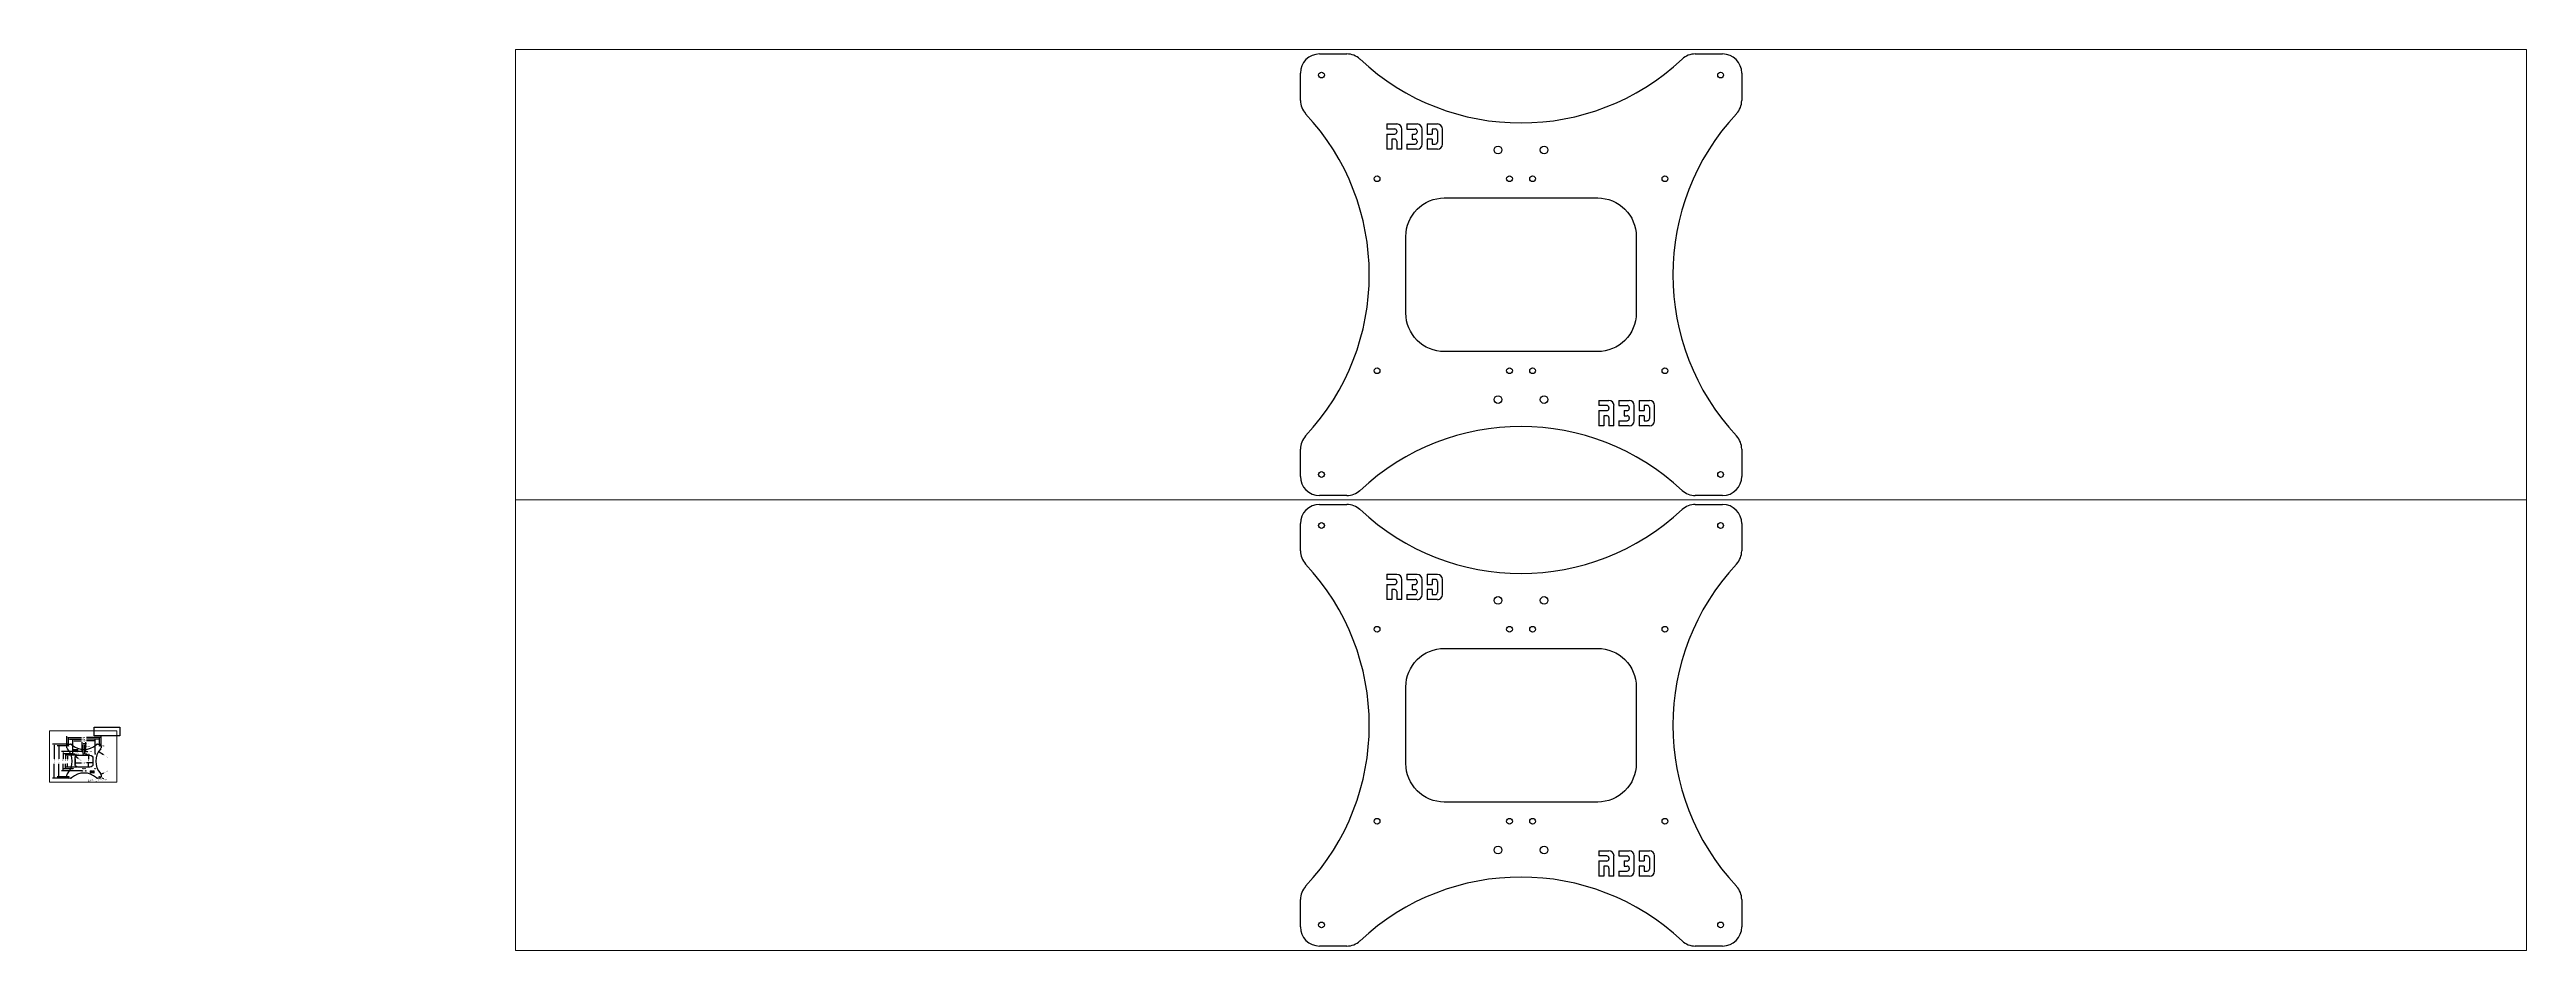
# Paper-space layout 'Sheet1' of a CAD drawing. Header units: millimetres. Extents: x 1 to 310, y -20 to 92.
# The model-space entities are those that its viewports show. They can reach past a viewport. Long polylines and large blocks are cut down to what shows.
import ezdxf

# ---------------------------------------------------------------- set-up
doc = ezdxf.new("R2010")
doc.units = ezdxf.units.MM
doc.header["$MEASUREMENT"] = 0
doc.header["$PDSIZE"] = -5
doc.styles.get("Standard").update_dxf_attribs({"font": 'arial.ttf', "height": 0.1})
doc.dimstyles.get("Standard").update_dxf_attribs({"dimtxt": 0.18, "dimasz": 0.1, "dimexe": 0.18, "dimexo": 0.0625, "dimgap": 0.09, "dimtad": 0, "dimdec": 0, "dimzin": 0, "dimdsep": 46, "dimtxsty": 'Standard', "dimcen": 0, "dimadec": 0, "dimazin": 0, "dimtfac": 1, "dimtdec": 4, "dimtofl": 0, "dimtmove": 0, "dimatfit": 3, "dimfxl": 1, "dimtolj": 1, "dimtzin": 0, "dimarcsym": 0})
picture_1 = doc.add_image_def('image1.png', size_in_pixel=(286, 97))

# ---------------------------------------------------------------- blocks, each defined once
blk = doc.blocks.new('*D43')
at = {"color": 0, "lineweight": -2}
for p, q in [((3.34, 5.53), (1.44, 5.53)), ((1.62, 5.43), (1.62, 3.72)), ((1.62, 1.38), (1.62, 3.09)), ((3.34, 1.28), (1.44, 1.28))]:
    blk.add_line(p, q, dxfattribs=at)
at = {"color": 0}
for points in [[(1.64, 5.43), (1.6, 5.43), (1.62, 5.53)], [(1.6, 1.38), (1.64, 1.38), (1.62, 1.28)]]:
    blk.add_solid(points, dxfattribs=at)
at = {"layer": 'Defpoints', "color": 0}
for p in [(3.41, 5.53), (1.62, 1.28), (3.41, 1.28)]:
    blk.add_point(p, dxfattribs=at)
at = {"color": 0, "insert": (1.62, 3.41), "char_height": 0.1, "attachment_point": 5, "rotation": 90}
blk.add_mtext('\\A1;230mm', dxfattribs=at)
blk = doc.blocks.new('*D44')
at = {"color": 0, "lineweight": -2}
for p, q in [((3.36, 5.33), (2.02, 5.33)), ((2.2, 5.23), (2.2, 3.72)), ((2.2, 1.58), (2.2, 3.09)), ((3.36, 1.48), (2.02, 1.48))]:
    blk.add_line(p, q, dxfattribs=at)
at = {"color": 0}
for points in [[(2.21, 5.23), (2.18, 5.23), (2.2, 5.33)], [(2.18, 1.58), (2.21, 1.58), (2.2, 1.48)]]:
    blk.add_solid(points, dxfattribs=at)
at = {"layer": 'Defpoints', "color": 0}
for p in [(3.42, 5.33), (2.2, 1.48), (3.42, 1.48)]:
    blk.add_point(p, dxfattribs=at)
at = {"color": 0, "insert": (2.2, 3.41), "char_height": 0.1, "attachment_point": 5, "rotation": 90}
blk.add_mtext('\\A1;208mm', dxfattribs=at)
blk = doc.blocks.new('*D45')
at = {"color": 0, "lineweight": -2}
for p, q in [((5.06, 4.61), (2.55, 4.61)), ((2.73, 4.51), (2.73, 3.72)), ((2.73, 2.3), (2.73, 3.1)), ((5.06, 2.2), (2.55, 2.2))]:
    blk.add_line(p, q, dxfattribs=at)
at = {"color": 0}
for points in [[(2.75, 4.51), (2.72, 4.51), (2.73, 4.61)], [(2.72, 2.3), (2.75, 2.3), (2.73, 2.2)]]:
    blk.add_solid(points, dxfattribs=at)
at = {"layer": 'Defpoints', "color": 0}
for p in [(5.13, 4.61), (2.73, 2.2), (5.13, 2.2)]:
    blk.add_point(p, dxfattribs=at)
at = {"color": 0, "insert": (2.73, 3.41), "char_height": 0.1, "attachment_point": 5, "rotation": 90}
blk.add_mtext('\\A1;130mm', dxfattribs=at)
blk = doc.blocks.new('*D46')
at = {"color": 0, "lineweight": -2}
for p, q in [((3.9, 4.33), (2.84, 4.33)), ((3.02, 4.23), (3.02, 3.72)), ((3.02, 2.58), (3.02, 3.1)), ((3.9, 2.48), (2.84, 2.48))]:
    blk.add_line(p, q, dxfattribs=at)
at = {"color": 0}
for points in [[(3.03, 4.23), (3, 4.23), (3.02, 4.33)], [(3, 2.58), (3.03, 2.58), (3.02, 2.48)]]:
    blk.add_solid(points, dxfattribs=at)
at = {"layer": 'Defpoints', "color": 0}
for p in [(3.96, 4.33), (3.02, 2.48), (3.96, 2.48)]:
    blk.add_point(p, dxfattribs=at)
at = {"color": 0, "insert": (3.02, 3.41), "char_height": 0.1, "attachment_point": 5, "rotation": 90}
blk.add_mtext('\\A1;100mm', dxfattribs=at)
blk = doc.blocks.new('*D47')
at = {"color": 0, "lineweight": -2}
for p, q in [((4.55, 4.15), (3.12, 4.15)), ((3.3, 4.05), (3.3, 3.68)), ((3.3, 2.77), (3.3, 3.13)), ((4.55, 2.67), (3.12, 2.67))]:
    blk.add_line(p, q, dxfattribs=at)
at = {"color": 0}
for points in [[(3.31, 4.05), (3.28, 4.05), (3.3, 4.15)], [(3.28, 2.77), (3.31, 2.77), (3.3, 2.67)]]:
    blk.add_solid(points, dxfattribs=at)
at = {"layer": 'Defpoints', "color": 0}
for p in [(4.61, 4.15), (3.3, 2.67), (4.61, 2.67)]:
    blk.add_point(p, dxfattribs=at)
at = {"color": 0, "insert": (3.3, 3.41), "char_height": 0.1, "attachment_point": 5, "rotation": 90}
blk.add_mtext('\\A1;80mm', dxfattribs=at)
blk = doc.blocks.new('*D48')
at = {"color": 0, "lineweight": -2}
for p, q in [((3.22, 5.41), (3.22, 6.55)), ((3.32, 6.37), (5.03, 6.37)), ((7.37, 6.37), (5.66, 6.37)), ((7.47, 5.41), (7.47, 6.55))]:
    blk.add_line(p, q, dxfattribs=at)
at = {"color": 0}
for points in [[(3.32, 6.38), (3.32, 6.35), (3.22, 6.37)], [(7.37, 6.35), (7.37, 6.38), (7.47, 6.37)]]:
    blk.add_solid(points, dxfattribs=at)
at = {"layer": 'Defpoints', "color": 0}
for p in [(7.47, 6.37), (3.22, 5.35), (7.47, 5.35)]:
    blk.add_point(p, dxfattribs=at)
at = {"color": 0, "insert": (5.35, 6.37), "char_height": 0.1, "attachment_point": 5}
blk.add_mtext('\\A1;230mm', dxfattribs=at)
blk = doc.blocks.new('*D49')
at = {"color": 0, "lineweight": -2}
for p, q in [((3.42, 5.39), (3.42, 6.34)), ((7.27, 5.39), (7.27, 6.34)), ((3.52, 6.16), (5.03, 6.16)), ((7.17, 6.16), (5.66, 6.16))]:
    blk.add_line(p, q, dxfattribs=at)
at = {"color": 0}
for points in [[(3.52, 6.17), (3.52, 6.14), (3.42, 6.16)], [(7.17, 6.14), (7.17, 6.17), (7.27, 6.16)]]:
    blk.add_solid(points, dxfattribs=at)
at = {"layer": 'Defpoints', "color": 0}
for p in [(3.42, 5.33), (7.27, 6.16), (7.27, 5.33)]:
    blk.add_point(p, dxfattribs=at)
at = {"color": 0, "insert": (5.35, 6.16), "char_height": 0.1, "attachment_point": 5}
blk.add_mtext('\\A1;208mm', dxfattribs=at)
blk = doc.blocks.new('*D50')
at = {"color": 0, "lineweight": -2}
for p, q in [((3.96, 4.39), (3.96, 6.12)), ((4.06, 5.94), (5.04, 5.94)), ((6.63, 5.94), (5.66, 5.94)), ((6.73, 4.39), (6.73, 6.12))]:
    blk.add_line(p, q, dxfattribs=at)
at = {"color": 0}
for points in [[(4.06, 5.95), (4.06, 5.92), (3.96, 5.94)], [(6.63, 5.92), (6.63, 5.95), (6.73, 5.94)]]:
    blk.add_solid(points, dxfattribs=at)
at = {"layer": 'Defpoints', "color": 0}
for p in [(3.96, 4.33), (6.73, 5.94), (6.73, 4.33)]:
    blk.add_point(p, dxfattribs=at)
at = {"color": 0, "insert": (5.35, 5.94), "char_height": 0.1, "attachment_point": 5}
blk.add_mtext('\\A1;150mm', dxfattribs=at)
blk = doc.blocks.new('*D51')
at = {"color": 0, "lineweight": -2}
for p, q in [((4.24, 3.71), (4.24, 3.02)), ((4.34, 3.2), (5.04, 3.2)), ((6.36, 3.2), (5.66, 3.2)), ((6.46, 3.71), (6.46, 3.02))]:
    blk.add_line(p, q, dxfattribs=at)
at = {"color": 0}
for points in [[(4.34, 3.22), (4.34, 3.19), (4.24, 3.2)], [(6.36, 3.19), (6.36, 3.22), (6.46, 3.2)]]:
    blk.add_solid(points, dxfattribs=at)
at = {"layer": 'Defpoints', "color": 0}
for p in [(4.24, 3.78), (6.46, 3.78), (6.46, 3.2)]:
    blk.add_point(p, dxfattribs=at)
at = {"color": 0, "insert": (5.35, 3.2), "char_height": 0.1, "attachment_point": 5}
blk.add_mtext('\\A1;120mm', dxfattribs=at)
blk = doc.blocks.new('*D52')
at = {"color": 0, "lineweight": -2}
for p, q in [((6.02, 4.15), (5.71, 4.15)), ((5.89, 4.05), (5.89, 3.68)), ((5.89, 2.77), (5.89, 3.13)), ((6.02, 2.67), (5.71, 2.67))]:
    blk.add_line(p, q, dxfattribs=at)
at = {"color": 0}
for points in [[(5.91, 4.05), (5.88, 4.05), (5.89, 4.15)], [(5.88, 2.77), (5.91, 2.77), (5.89, 2.67)]]:
    blk.add_solid(points, dxfattribs=at)
at = {"layer": 'Defpoints', "color": 0}
for p in [(6.09, 4.15), (5.89, 2.67), (6.09, 2.67)]:
    blk.add_point(p, dxfattribs=at)
at = {"color": 0, "insert": (5.89, 3.41), "char_height": 0.1, "attachment_point": 5, "rotation": 90}
blk.add_mtext('\\A1;80mm', dxfattribs=at)
blk = doc.blocks.new('*D53')
at = {"color": 0, "lineweight": -2}
for p, q in [((5.13, 4.67), (5.13, 5.79)), ((5.23, 5.61), (5.47, 5.61)), ((5.57, 4.67), (5.57, 5.79)), ((5.57, 5.61), (5.67, 5.61))]:
    blk.add_line(p, q, dxfattribs=at)
at = {"color": 0}
for points in [[(5.23, 5.63), (5.23, 5.59), (5.13, 5.61)], [(5.47, 5.59), (5.47, 5.63), (5.57, 5.61)]]:
    blk.add_solid(points, dxfattribs=at)
at = {"layer": 'Defpoints', "color": 0}
for p in [(5.13, 4.61), (5.57, 5.61), (5.57, 4.61)]:
    blk.add_point(p, dxfattribs=at)
at = {"color": 0, "insert": (5.95, 5.61), "char_height": 0.1, "attachment_point": 5}
blk.add_mtext('\\A1;24mm', dxfattribs=at)
blk = doc.blocks.new('*D54')
at = {"color": 0, "lineweight": -2}
for p, q in [((5.24, 5.27), (5.04, 5.27)), ((5.24, 4.42), (5.24, 5.45)), ((5.46, 4.42), (5.46, 5.45)), ((5.56, 5.27), (5.66, 5.27))]:
    blk.add_line(p, q, dxfattribs=at)
at = {"color": 0}
for points in [[(5.14, 5.25), (5.14, 5.28), (5.24, 5.27)], [(5.56, 5.28), (5.56, 5.25), (5.46, 5.27)]]:
    blk.add_solid(points, dxfattribs=at)
at = {"layer": 'Defpoints', "color": 0}
for p in [(5.24, 4.36), (5.46, 5.27), (5.46, 4.36)]:
    blk.add_point(p, dxfattribs=at)
at = {"color": 0, "insert": (5.93, 5.27), "char_height": 0.1, "attachment_point": 5}
blk.add_mtext('\\A1;12mm', dxfattribs=at)
blk = doc.blocks.new('*D55')
at = {"color": 0, "lineweight": -2}
blk.add_line((7.25, 4.57), (7.77, 4.24), dxfattribs=at)
at = {"color": 0}
blk.add_solid([(7.26, 4.58), (7.24, 4.55), (7.16, 4.62)], dxfattribs=at)
at = {"layer": 'Defpoints', "color": 0}
for p in [(7.16, 4.62), (9.08, 3.41)]:
    blk.add_point(p, dxfattribs=at)
at = {"color": 0, "insert": (8.08, 4.04), "char_height": 0.1, "attachment_point": 5, "rotation": 327.6139}
blk.add_mtext('\\A1;R123mm', dxfattribs=at)
blk = doc.blocks.new('*D56')
at = {"color": 0, "lineweight": -2}
blk.add_line((7.55, 1.35), (7.79, 1.25), dxfattribs=at)
at = {"color": 0}
blk.add_solid([(7.56, 1.37), (7.54, 1.34), (7.46, 1.39)], dxfattribs=at)
at = {"layer": 'Defpoints', "color": 0}
for p in [(7.29, 1.46), (7.46, 1.39)]:
    blk.add_point(p, dxfattribs=at)
at = {"color": 0, "insert": (8.09, 1.12), "char_height": 0.1, "attachment_point": 5, "rotation": 336.6243}
blk.add_mtext('\\A1;R10mm', dxfattribs=at)
blk = doc.blocks.new('*D57')
at = {"color": 0, "lineweight": -2}
blk.add_line((7.55, 1.85), (7.81, 1.98), dxfattribs=at)
at = {"color": 0}
blk.add_solid([(7.54, 1.87), (7.55, 1.84), (7.46, 1.81)], dxfattribs=at)
at = {"layer": 'Defpoints', "color": 0}
for p in [(7.29, 1.73), (7.46, 1.81)]:
    blk.add_point(p, dxfattribs=at)
at = {"color": 0, "insert": (8.1, 2.12), "char_height": 0.1, "attachment_point": 5, "rotation": 25.8075}
blk.add_mtext('\\A1;R10mm', dxfattribs=at)
blk = doc.blocks.new('*D58')
at = {"color": 0, "lineweight": -2}
blk.add_line((4.39, 3.94), (4.6, 3.78), dxfattribs=at)
at = {"color": 0}
blk.add_solid([(4.4, 3.95), (4.38, 3.92), (4.31, 4)], dxfattribs=at)
at = {"layer": 'Defpoints', "color": 0}
for p in [(4.31, 4), (4.61, 3.78)]:
    blk.add_point(p, dxfattribs=at)
at = {"color": 0, "insert": (4.86, 3.59), "char_height": 0.1, "attachment_point": 5, "rotation": 323.5472}
blk.add_mtext('\\A1;R20mm', dxfattribs=at)
blk = doc.blocks.new('*D61')
at = {"color": 0, "lineweight": -2}
blk.add_line((5.71, 4.61), (5.81, 4.61), dxfattribs=at)
at = {"color": 0}
blk.add_solid([(5.71, 4.62), (5.71, 4.59), (5.61, 4.61)], dxfattribs=at)
at = {"layer": 'Defpoints', "color": 0}
for p in [(5.53, 4.61), (5.61, 4.61)]:
    blk.add_point(p, dxfattribs=at)
at = {"color": 0, "insert": (6.09, 4.6), "char_height": 0.1, "attachment_point": 5, "rotation": 359.3531}
blk.add_mtext('\\A1;%%c4mm', dxfattribs=at)
blk = doc.blocks.new('*D62')
at = {"color": 0, "lineweight": -2}
blk.add_line((5.59, 4.33), (5.69, 4.33), dxfattribs=at)
at = {"color": 0}
blk.add_solid([(5.59, 4.35), (5.59, 4.31), (5.49, 4.33)], dxfattribs=at)
at = {"layer": 'Defpoints', "color": 0}
for p in [(5.43, 4.33), (5.49, 4.33)]:
    blk.add_point(p, dxfattribs=at)
at = {"color": 0, "insert": (5.97, 4.33), "char_height": 0.1, "attachment_point": 5, "rotation": 359.8187}
blk.add_mtext('\\A1;%%c3mm', dxfattribs=at)
blk = doc.blocks.new('*D63')
at = {"color": 0, "lineweight": -2}
blk.add_line((7.4, 5.33), (7.5, 5.33), dxfattribs=at)
at = {"color": 0}
blk.add_solid([(7.4, 5.35), (7.4, 5.31), (7.3, 5.33)], dxfattribs=at)
at = {"layer": 'Defpoints', "color": 0}
for p in [(7.24, 5.33), (7.3, 5.33)]:
    blk.add_point(p, dxfattribs=at)
at = {"color": 0, "insert": (7.78, 5.33), "char_height": 0.1, "attachment_point": 5, "rotation": 359.8326}
blk.add_mtext('\\A1;%%c3mm', dxfattribs=at)
blk = doc.blocks.new('*D64')
at = {"color": 0, "lineweight": -2}
blk.add_line((4.09, 4.33), (4.19, 4.33), dxfattribs=at)
at = {"color": 0}
blk.add_solid([(4.09, 4.35), (4.09, 4.31), (3.99, 4.33)], dxfattribs=at)
at = {"layer": 'Defpoints', "color": 0}
for p in [(3.93, 4.33), (3.99, 4.33)]:
    blk.add_point(p, dxfattribs=at)
at = {"color": 0, "insert": (4.47, 4.33), "char_height": 0.1, "attachment_point": 5, "rotation": 359.8945}
blk.add_mtext('\\A1;%%c3mm', dxfattribs=at)

msp = doc.modelspace()

# ---------------------------------------------------------------- linework, layer by layer
for p, q in [((0, 205.8), (0, 220)), ((10, 230), (24.2, 230)), ((205.8, 230), (220, 230)), ((230, 220), (230, 205.8)), ((45, 193.6), (50.3, 193.6)), ((45, 193.6), (45, 190.9)), ((49.2, 190.9), (45, 190.9)), ((45, 188.3), (49.2, 188.3)), ((45, 188.3), (45, 180.4)), ((49.2, 185.6), (47.6, 185.6)), ((47.6, 185.6), (47.6, 180.4)), ((50.3, 189.9), (50.3, 189.3)), ((50.3, 184.6), (50.3, 180.4)), ((52.9, 180.4), (52.9, 190.9)), ((55.5, 193.6), (55.5, 190.9)), ((55.5, 193.6), (60.8, 193.6)), ((55.5, 190.9), (59.8, 190.9)), ((55.5, 183), (59.8, 183)), ((55.5, 183), (55.5, 180.4)), ((58.2, 188.3), (59.8, 188.3)), ((58.2, 188.3), (58.2, 185.6)), ((58.2, 185.6), (59.8, 185.6)), ((60.8, 189.9), (60.8, 189.3)), ((60.8, 184.6), (60.8, 184.1)), ((63.5, 183), (63.5, 190.9)), ((66.1, 193.6), (66.1, 188.3)), ((66.1, 193.6), (71.4, 193.6)), ((66.1, 188.3), (68.7, 188.3)), ((68.7, 185.6), (66.1, 185.6)), ((66.1, 185.6), (66.1, 180.4)), ((68.7, 190.9), (68.7, 188.3)), ((70.3, 190.9), (68.7, 190.9)), ((68.7, 185.6), (68.7, 183)), ((68.7, 183), (70.3, 183)), ((71.4, 189.9), (71.4, 184.1)), ((74, 183), (74, 190.9)), ((47.6, 180.4), (45, 180.4)), ((52.9, 180.4), (50.3, 180.4)), ((60.8, 180.4), (55.5, 180.4)), ((71.4, 180.4), (66.1, 180.4)), ((155.5, 49.6), (160.8, 49.6)), ((155.5, 49.6), (155.5, 46.9)), ((159.7, 46.9), (155.5, 46.9)), ((155.5, 44.3), (159.7, 44.3)), ((155.5, 44.3), (155.5, 36.4)), ((158.1, 41.6), (158.1, 36.4)), ((159.7, 41.6), (158.1, 41.6)), ((160.8, 45.9), (160.8, 45.3)), ((160.8, 40.6), (160.8, 36.4)), ((163.4, 36.4), (163.4, 46.9)), ((166, 49.6), (171.3, 49.6)), ((166, 49.6), (166, 46.9)), ((166, 46.9), (170.3, 46.9)), ((166, 39), (170.3, 39)), ((166, 39), (166, 36.4)), ((168.7, 44.3), (168.7, 41.6)), ((168.7, 44.3), (170.3, 44.3)), ((168.7, 41.6), (170.3, 41.6)), ((171.3, 45.9), (171.3, 45.3)), ((171.3, 40.6), (171.3, 40.1)), ((174, 39), (174, 46.9)), ((176.6, 49.6), (181.9, 49.6)), ((176.6, 49.6), (176.6, 44.3)), ((176.6, 44.3), (179.2, 44.3)), ((179.2, 41.6), (176.6, 41.6)), ((176.6, 41.6), (176.6, 36.4)), ((179.2, 46.9), (179.2, 44.3)), ((180.8, 46.9), (179.2, 46.9)), ((179.2, 41.6), (179.2, 39)), ((179.2, 39), (180.8, 39)), ((181.9, 45.9), (181.9, 40.1)), ((184.5, 39), (184.5, 46.9)), ((158.1, 36.4), (155.5, 36.4)), ((163.4, 36.4), (160.8, 36.4)), ((171.3, 36.4), (166, 36.4)), ((181.9, 36.4), (176.6, 36.4)), ((0, 10), (0, 24.2)), ((230, 24.2), (230, 10)), ((24.2, 0), (10, 0)), ((220, 0), (205.8, 0))]:
    msp.add_line(p, q)
msp.add_lwpolyline([(55, 95), (55, 135, -0.414214), (75, 155), (155, 155, -0.414214), (175, 135), (175, 95, -0.414214), (155, 75), (75, 75, -0.414214)], format="xyb", close=True)
for centre, radius in [((11, 219), 1.5), ((219, 219), 1.5), ((103, 180), 2), ((127, 180), 2), ((40, 165), 1.5), ((109, 165), 1.5), ((121, 165), 1.5), ((190, 165), 1.5), ((40, 65), 1.5), ((109, 65), 1.5), ((121, 65), 1.5), ((190, 65), 1.5), ((103, 50), 2), ((127, 50), 2), ((11, 11), 1.5), ((219, 11), 1.5)]:
    msp.add_circle(centre, radius)
for centre, radius, start, end in [((10, 220), 10, 90, 180), ((24.2, 220), 10, 46.8185, 90), ((115, 316.7), 122.6, 226.8185, 313.1815), ((205.8, 220), 10, 90, 133.1815), ((220, 220), 10, 0, 90), ((10, 205.8), 10, 180, 223.1815), ((-86.7, 115), 122.6, 316.8185, 43.1815), ((316.7, 115), 122.6, 136.8185, 223.1815), ((220, 205.8), 10, 316.8185, 0), ((49.2, 189.9), 1.05, 0, 90), ((49.2, 189.3), 1.05, 270, 0), ((49.2, 184.6), 1.05, 0, 90), ((50.3, 190.9), 2.64, 0, 90), ((59.8, 189.9), 1.05, 0, 90), ((59.8, 189.3), 1.05, 270, 0), ((59.8, 184.6), 1.05, 0, 90), ((59.8, 184.1), 1.05, 270, 0), ((60.8, 190.9), 2.64, 0, 90), ((60.8, 183), 2.64, 270, 0), ((70.3, 189.9), 1.05, 0, 90), ((70.3, 184.1), 1.05, 270, 0), ((71.4, 190.9), 2.64, 0, 90), ((71.4, 183), 2.64, 270, 0), ((159.7, 45.9), 1.05, 0, 90), ((159.7, 45.3), 1.05, 270, 0), ((159.7, 40.6), 1.05, 0, 90), ((160.8, 46.9), 2.64, 0, 90), ((170.3, 45.9), 1.05, 0, 90), ((170.3, 45.3), 1.05, 270, 0), ((170.3, 40.6), 1.05, 0, 90), ((170.3, 40.1), 1.05, 270, 0), ((171.3, 46.9), 2.64, 0, 90), ((171.3, 39), 2.64, 270, 0), ((180.8, 45.9), 1.05, 0, 90), ((180.8, 40.1), 1.05, 270, 0), ((181.9, 46.9), 2.64, 0, 90), ((181.9, 39), 2.64, 270, 0), ((10, 24.2), 10, 136.8185, 180), ((115, -86.7), 122.6, 46.8185, 133.1815), ((220, 24.2), 10, 0, 43.1815), ((10, 10), 10, 180, 270), ((24.2, 10), 10, 270, 313.1815), ((205.8, 10), 10, 226.8185, 270), ((220, 10), 10, 270, 360)]:
    msp.add_arc(centre, radius, start, end)

psp = doc.layouts.new('Sheet1')

# ---------------------------------------------------------------- texts
at = {"insert": (5.854, 1.135), "char_height": 0.1, "width": 3.59642, "attachment_point": 1}
psp.add_mtext('{Drawn: Simon Holmes 25-Dec-2012\\PFile PrinterPlate3}', dxfattribs=at)

# ---------------------------------------------------------------- dimensions: what is measured, and where the dimension line sits
for base, p1, p2, picture, middle in [((7.474, 6.367), (3.221, 5.349), (7.474, 5.349), '*D48', (5.347, 6.367)), ((7.271, 6.155), (3.424, 5.33), (7.271, 5.33), '*D49', (5.347, 6.155)), ((6.735, 5.936), (3.96, 4.331), (6.735, 4.331), '*D50', (5.347, 5.936)), ((6.457, 3.203), (4.238, 3.776), (6.457, 3.776), '*D51', (5.347, 3.203)), ((5.458, 5.266), (5.236, 4.359), (5.458, 4.359), '*D54', (5.93, 5.266)), ((5.569, 5.611), (5.125, 4.609), (5.569, 4.609), '*D53', (5.947, 5.611))]:
    dim = psp.add_linear_dim(base=base, p1=p1, p2=p2, dimstyle='Standard', override={"dimlfac": -54.06928, "dimpost": '<>mm'})
    dim.commit()
    dim.dimension.update_dxf_attribs({"geometry": picture, "text_midpoint": middle})
for base, p1, p2, picture, middle in [((1.619, 1.28), (3.405, 5.533), (3.405, 1.28), '*D43', (1.619, 3.407)), ((2.195, 1.483), (3.424, 5.33), (3.424, 1.483), '*D44', (2.195, 3.407)), ((2.733, 2.204), (5.125, 4.609), (5.125, 2.204), '*D45', (2.733, 3.407)), ((3.016, 2.482), (3.96, 4.331), (3.96, 2.482), '*D46', (3.016, 3.407)), ((3.295, 2.667), (4.608, 4.146), (4.608, 2.667), '*D47', (3.295, 3.407)), ((5.892, 2.667), (6.087, 4.146), (6.087, 2.667), '*D52', (5.892, 3.407))]:
    dim = psp.add_linear_dim(base=base, p1=p1, p2=p2, angle=90, dimstyle='Standard', override={"dimlfac": -54.06928, "dimpost": '<>mm'})
    dim.commit()
    dim.dimension.update_dxf_attribs({"geometry": picture, "text_midpoint": middle})
for p1, p2, picture, middle in [((3.933, 4.331), (3.988, 4.331), '*D64', (4.467, 4.33)), ((5.431, 4.331), (5.486, 4.331), '*D62', (5.965, 4.33)), ((5.532, 4.609), (5.606, 4.608), '*D61', (6.085, 4.603)), ((7.243, 5.33), (7.299, 5.33), '*D63', (7.778, 5.329))]:
    dim = psp.add_diameter_dim_2p(p1=p1, p2=p2, dimstyle='Standard', override={"dimlfac": -54.06928, "dimpost": '<>mm'})
    dim.commit()
    dim.dimension.update_dxf_attribs({"geometry": picture, "text_midpoint": middle, "dimtype": 163})
for center, mpoint, picture, middle in [((4.608, 3.776), (4.31, 3.996), '*D58', (4.861, 3.59)), ((9.078, 3.407), (7.163, 4.621), '*D55', (8.076, 4.042)), ((7.289, 1.728), (7.456, 1.808), '*D57', (8.1, 2.12)), ((7.289, 1.465), (7.459, 1.391), '*D56', (8.087, 1.12))]:
    dim = psp.add_radius_dim(center=center, mpoint=mpoint, dimstyle='Standard', override={"dimlfac": -54.06928, "dimpost": '<>mm'})
    dim.commit()
    dim.dimension.update_dxf_attribs({"geometry": picture, "text_midpoint": middle, "dimtype": 164})

# ---------------------------------------------------------------- pictures from other files: only their frames are drawn
image = psp.add_image(picture_1, insert=(6.597, 6.572), size_in_units=(3.223, 1.093))
image.dxf.flags = 7

# ---------------------------------------------------------------- viewports
at = {"layer": '0'}
for center, status in [((184.509, 64.027), 4), ((184.509, 7.898), 3)]:
    psp.add_viewport(center=center, size=(250.698, 56.12908), view_center_point=(115, 115), view_height=234.6, status=status, dxfattribs=at)
psp.add_viewport(center=(5.25, 4), size=(8.4, 6.4), view_center_point=(109.733, 147.087), view_height=346.04339, dxfattribs=at)

doc.saveas('drawing.dxf')
